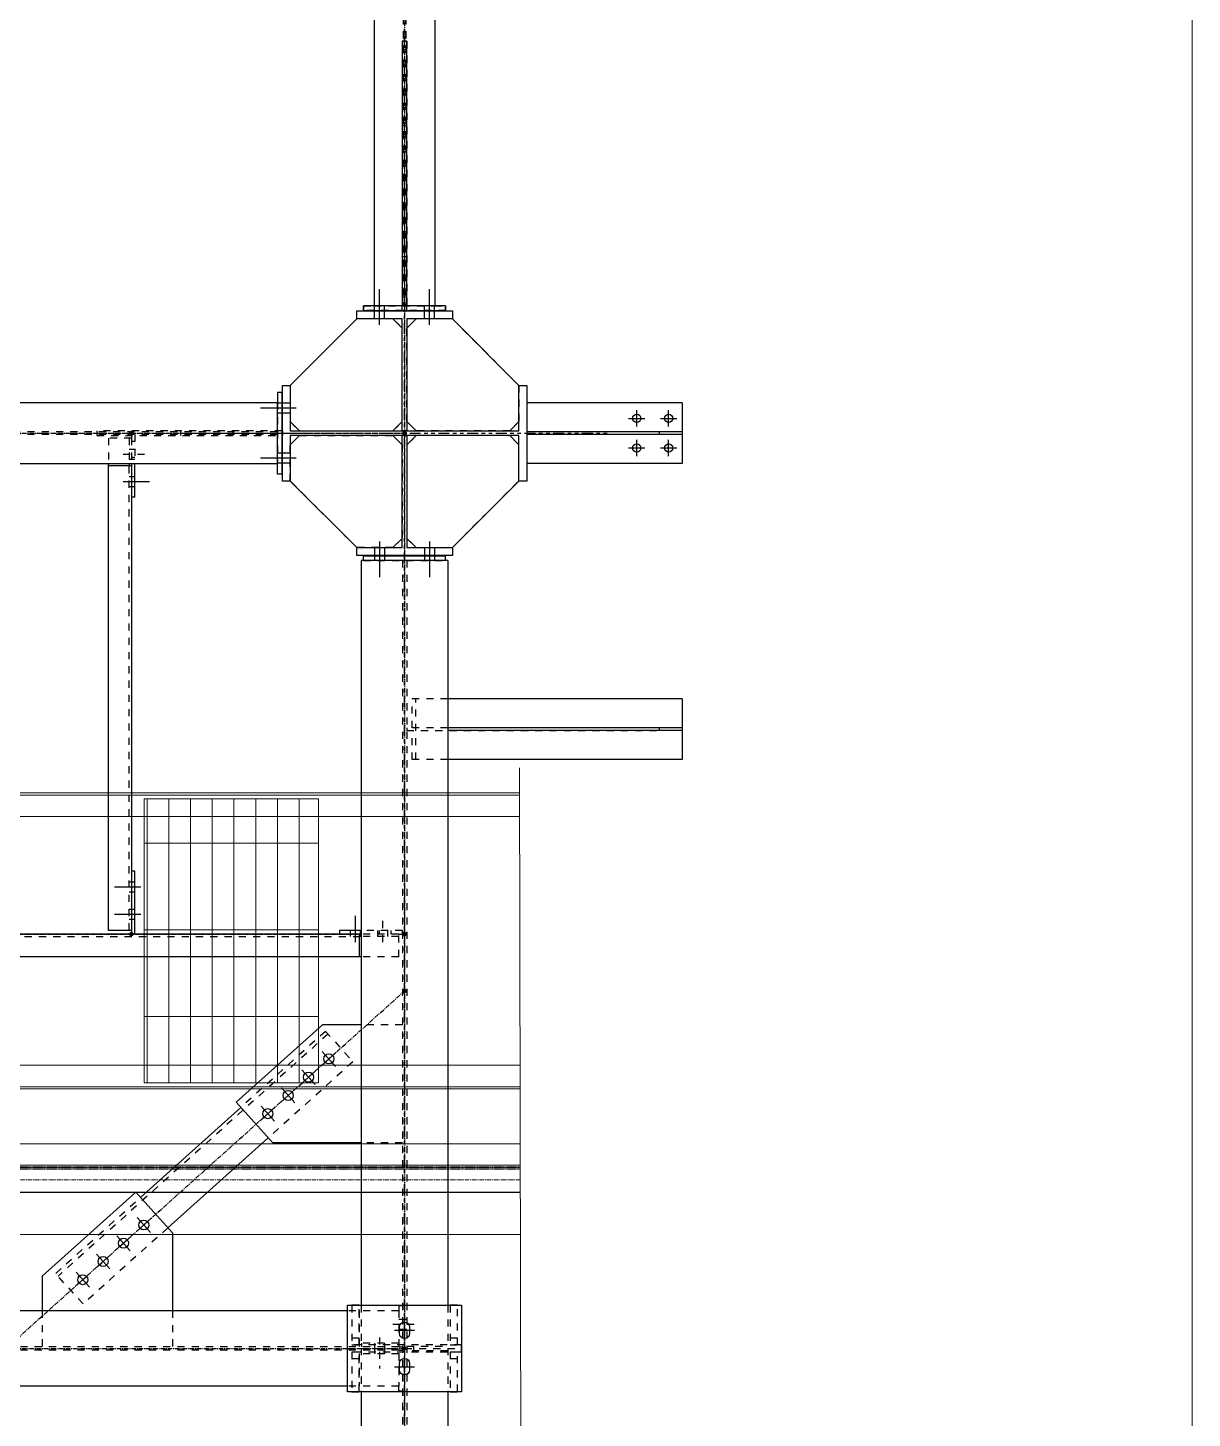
# Model space of a CAD drawing. Header units: inches. Extents: x 209270 to 234360, y -180214 to -150194.
# Drawn here: x 231163 to 234360, y -160968 to -157151 of the extents above; entities that cross this region are included whole.
import ezdxf

# ---------------------------------------------------------------- set-up
doc = ezdxf.new("R2010")
doc.units = ezdxf.units.IN
doc.header["$LTSCALE"] = 10
doc.header["$MEASUREMENT"] = 0
for name, pattern in [('CENTER', [2, 1.25, -0.25, 0.25, -0.25]), ('DXK_LINE_DOT2', [3.9198, 1.9599, -1.9599]), ('DXK_LINE_DOT5', [7.8785, 2.979, -0.9799, 0.9799, -0.9799, 0.9799, -0.9799]), ('HIDDEN', [0.375, 0.25, -0.125])]:
    doc.linetypes.add(name, pattern=pattern)
for name, color, linetype in [('_STR_0', 2, 'Continuous'), ('_STR_1', 2, 'Continuous'), ('_STR_2', 2, 'Continuous'), ('_STR_4', 2, 'Continuous')]:
    doc.layers.add(name, color=color, linetype=linetype)
for name, color, linetype, lineweight in [('All Bought', 110, 'Continuous', 9), ('AM_VIEWS', 1, 'Continuous', 0), ('Belt', 4, 'Continuous', 9), ('CEN', 1, 'CENTER', 9), ('HIDDEN', 3, 'HIDDEN', 9), ('MAIN OBJECT', 2, 'Continuous', 18)]:
    doc.layers.add(name, color=color, linetype=linetype, lineweight=lineweight)

# ---------------------------------------------------------------- blocks, each defined once
blk = doc.blocks.new('A$Cdc69ee36')
h = blk.add_hatch()
h.set_pattern_fill('GRATE', color=256, scale=75, angle=90)
h.set_pattern_definition([(89.999995, (-345791.23, -616422.02), (-59.53125, 5.6e-06), []), (179.999995, (-345791.23, -616422.02), (-2e-05, -238.125), [])])
h.paths.add_polyline_path([(-479.1, -1), (0, -1), (0, 779), (-479.1, 779)])
blk.add_lwpolyline([(-479.1, -1), (0, -1), (0, 779), (-479.1, 779)], close=True)
blk = doc.blocks.new('GridLine-116860372-116904 - 114867')
at = {"layer": '_STR_2', "linetype": 'DXK_LINE_DOT5'}
blk.add_line((232197.6, -167130.5), (232197.6, -151923.3), dxfattribs=at)
blk = doc.blocks.new('GridLine-116860372-116906 - 114867')
at = {"layer": '_STR_2', "linetype": 'DXK_LINE_DOT5'}
blk.add_line((210782.4, -158264.2), (232759.1, -158264.2), dxfattribs=at)
blk = doc.blocks.new('Part-116860372-115388 - 114867')
at = {"layer": '_STR_1', "linetype": 'DXK_LINE_DOT2'}
for p, q in [((232191.7, -160660), (232181.7, -160660)), ((232181.7, -160660), (232181.7, -160673.1)), ((232181.7, -160762.5), (232079.2, -160762.5)), ((232079.2, -160762.5), (232079.2, -160772.5)), ((232181.7, -160772.5), (232191.7, -160772.5))]:
    blk.add_line(p, q, dxfattribs=at)
blk = doc.blocks.new('Part-116860372-114961 - 114867')
at = {"layer": '_STR_2', "linetype": 'Continuous'}
for p, q in [((232066.3, -157928.7), (232328.8, -157928.7)), ((232066.3, -157950.5), (232066.3, -157928.7)), ((232328.8, -157928.7), (232328.8, -157950.5)), ((232190.8, -157950.5), (232066.3, -157950.5)), ((232190.8, -158257.4), (232190.8, -157950.5)), ((232328.8, -157950.5), (232204.3, -157950.5)), ((232204.3, -157950.5), (232204.3, -158257.4)), ((232204.3, -158257.4), (232190.8, -158257.4))]:
    blk.add_line(p, q, dxfattribs=at)
blk = doc.blocks.new('Part-116860372-114980 - 114867')
at = {"layer": '_STR_4', "linetype": 'Continuous'}
blk.add_hatch(color=256, dxfattribs=at).paths.add_polyline_path([(232197.6, -158269.2, -1), (232197.6, -158259.2, -1)])
at = {"layer": '_STR_1', "linetype": 'DXK_LINE_DOT2'}
for p, q in [((231848.4, -158260.6), (228796.8, -158260.6)), ((231848.4, -158267.7), (228796.8, -158267.7))]:
    blk.add_line(p, q, dxfattribs=at)
at = {"layer": '_STR_2', "linetype": 'Continuous'}
for p, q in [((231848.4, -158180.9), (228796.8, -158180.9)), ((231848.4, -158347.4), (231848.4, -158180.9)), ((228796.8, -158347.4), (231848.4, -158347.4))]:
    blk.add_line(p, q, dxfattribs=at)
at = {"layer": '_STR_4', "linetype": 'CENTER'}
blk.add_line((228447.6, -158264.2), (232197.6, -158264.2), dxfattribs=at)
at = {"layer": '_STR_4', "linetype": 'Continuous'}
blk.add_circle((232197.6, -158264.2), 5, dxfattribs=at)
blk = doc.blocks.new('Part-116860372-114979 - 114867')
at = {"layer": '_STR_4', "linetype": 'Continuous'}
for points in [[(232197.6, -154519.2, -1), (232197.6, -154509.2, -1)], [(232197.6, -158269.2, -1), (232197.6, -158259.2, -1)]]:
    blk.add_hatch(color=256, dxfattribs=at).paths.add_polyline_path(points)
at = {"layer": '_STR_1', "linetype": 'DXK_LINE_DOT2'}
for p, q in [((232280.8, -154534.7), (232114.3, -154534.7)), ((232194, -154534.7), (232194, -157915)), ((232201.1, -154534.7), (232201.1, -157915)), ((232114.3, -157915), (232280.8, -157915))]:
    blk.add_line(p, q, dxfattribs=at)
at = {"layer": '_STR_2', "linetype": 'Continuous'}
for p, q in [((232114.3, -154534.7), (232114.3, -157915)), ((232280.8, -154534.7), (232280.8, -157915))]:
    blk.add_line(p, q, dxfattribs=at)
at = {"layer": '_STR_4', "linetype": 'CENTER'}
blk.add_line((232197.6, -154514.2), (232197.6, -158264.2), dxfattribs=at)
at = {"layer": '_STR_4', "linetype": 'Continuous'}
for centre in [(232197.6, -154514.2), (232197.6, -158264.2)]:
    blk.add_circle(centre, 5, dxfattribs=at)
blk = doc.blocks.new('Part-116860372-114959 - 114867')
at = {"layer": '_STR_4', "linetype": 'Continuous'}
blk.add_hatch(color=256, dxfattribs=at).paths.add_polyline_path([(232197.6, -158269.2, -1), (232197.6, -158259.2, -1)])
at = {"layer": '_STR_2', "linetype": 'Continuous'}
for p, q in [((231862.1, -158395.4), (231862.1, -158132.9)), ((231862.1, -158132.9), (231883.9, -158132.9)), ((231883.9, -158132.9), (231883.9, -158257.4)), ((232511.3, -158132.9), (232533, -158132.9)), ((232511.3, -158257.4), (232511.3, -158132.9)), ((232533, -158132.9), (232533, -158395.4)), ((231883.9, -158257.4), (232511.3, -158257.4)), ((232511.3, -158270.9), (231883.9, -158270.9)), ((231883.9, -158270.9), (231883.9, -158395.4)), ((232511.3, -158395.4), (232511.3, -158270.9)), ((231883.9, -158395.4), (231862.1, -158395.4)), ((232533, -158395.4), (232511.3, -158395.4))]:
    blk.add_line(p, q, dxfattribs=at)
at = {"layer": '_STR_4', "linetype": 'CENTER'}
blk.add_line((232197.6, -158264.2), (232197.6, -158264.2), dxfattribs=at)
at = {"layer": '_STR_4', "linetype": 'Continuous'}
blk.add_circle((232197.6, -158264.2), 5, dxfattribs=at)
blk = doc.blocks.new('Part-116860372-114960 - 114867')
at = {"layer": '_STR_2', "linetype": 'Continuous'}
for p, q in [((232190.8, -158577.9), (232190.8, -158270.9)), ((232190.8, -158270.9), (232204.3, -158270.9)), ((232204.3, -158270.9), (232204.3, -158577.9)), ((232066.3, -158599.6), (232066.3, -158577.9)), ((232066.3, -158577.9), (232190.8, -158577.9)), ((232204.3, -158577.9), (232328.8, -158577.9)), ((232328.8, -158577.9), (232328.8, -158599.6)), ((232328.8, -158599.6), (232066.3, -158599.6))]:
    blk.add_line(p, q, dxfattribs=at)
blk = doc.blocks.new('Part-116860372-116679 - 114867')
at = {"layer": '_STR_1', "linetype": 'DXK_LINE_DOT2'}
for p, q in [((232353.8, -160766.6), (232041.3, -160766.7)), ((232041.3, -160786.7), (232041.3, -160766.7)), ((232353.8, -160786.6), (232041.3, -160786.7)), ((232353.8, -160786.6), (232353.8, -160766.6))]:
    blk.add_line(p, q, dxfattribs=at)
blk = doc.blocks.new('Part-116860372-116680 - 114867')
at = {"layer": '_STR_2', "linetype": 'Continuous'}
for p, q in [((232041.3, -160895.4), (232041.3, -160657.9)), ((232041.3, -160657.9), (232353.8, -160657.9)), ((232353.8, -160657.9), (232353.8, -160895.4)), ((232353.8, -160895.4), (232041.3, -160895.4))]:
    blk.add_line(p, q, dxfattribs=at)
blk = doc.blocks.new('Part-116860372-149954 - 114867')
at = {"layer": '_STR_1', "linetype": 'DXK_LINE_DOT2'}
for p, q in [((232165.8, -157950.5), (232066.3, -157950.5)), ((232190.8, -158232.4), (232190.8, -157975.5)), ((231883.9, -158132.9), (231883.9, -158232.4)), ((231908.9, -158257.4), (232165.8, -158257.4))]:
    blk.add_line(p, q, dxfattribs=at)
at = {"layer": '_STR_2', "linetype": 'Continuous'}
for p, q in [((232066.3, -157950.5), (231883.9, -158132.9)), ((232190.8, -157975.5), (232165.8, -157950.5)), ((231883.9, -158232.4), (231908.9, -158257.4)), ((232165.8, -158257.4), (232190.8, -158232.4))]:
    blk.add_line(p, q, dxfattribs=at)
blk = doc.blocks.new('Part-116860372-150034 - 114867')
at = {"layer": '_STR_2', "linetype": 'Continuous'}
for p, q in [((231457.6, -159466.7), (231447.6, -159466.7)), ((231457.6, -159639.2), (231457.6, -159466.7)), ((231447.6, -159629.2), (231447.6, -159639.2))]:
    blk.add_line(p, q, dxfattribs=at)
blk = doc.blocks.new('Part-116860372-115004 - 114867')
at = {"layer": '_STR_4', "linetype": 'Continuous'}
blk.add_hatch(color=256, dxfattribs=at).paths.add_polyline_path([(232197.6, -160781.7, -1), (232197.6, -160771.7, -1)])
at = {"layer": '_STR_1', "linetype": 'DXK_LINE_DOT2'}
for p, q in [((232181.7, -160673.1), (232041.3, -160673.1)), ((232072.6, -160673.1), (232072.6, -160880.2)), ((232181.7, -160673.1), (232181.7, -160880.2)), ((232181.7, -160772.5), (228610.1, -160772.5)), ((232181.7, -160780.9), (228610.1, -160780.9)), ((232181.7, -160880.2), (232041.3, -160880.2))]:
    blk.add_line(p, q, dxfattribs=at)
at = {"layer": '_STR_2', "linetype": 'Continuous'}
for p, q in [((232041.3, -160673.1), (230982.5, -160673.1)), ((232041.3, -160880.2), (230982.5, -160880.2))]:
    blk.add_line(p, q, dxfattribs=at)
at = {"layer": '_STR_4', "linetype": 'CENTER'}
blk.add_line((228447.6, -160776.7), (232197.6, -160776.7), dxfattribs=at)
at = {"layer": '_STR_4', "linetype": 'Continuous'}
blk.add_circle((232197.6, -160776.7), 5, dxfattribs=at)
blk = doc.blocks.new('Part-116860372-115005 - 114867')
at = {"layer": '_STR_4', "linetype": 'Continuous'}
blk.add_hatch(color=256, dxfattribs=at).paths.add_polyline_path([(232197.6, -158269.2, -1), (232197.6, -158259.2, -1)])
at = {"layer": '_STR_1', "linetype": 'DXK_LINE_DOT2'}
for p, q in [((232191.7, -158613.4), (232191.7, -166631.7)), ((232203.4, -158613.4), (232203.4, -166631.7)), ((232078.8, -160657.9), (232078.8, -160895.4)), ((232316.3, -160657.9), (232316.3, -160895.4))]:
    blk.add_line(p, q, dxfattribs=at)
at = {"layer": '_STR_2', "linetype": 'Continuous'}
for p, q in [((232316.3, -158613.4), (232078.8, -158613.4)), ((232078.8, -158613.4), (232078.8, -160657.9)), ((232316.3, -158613.4), (232316.3, -160657.9)), ((232078.8, -160895.4), (232078.8, -163882.9)), ((232316.3, -160895.4), (232316.3, -163882.9))]:
    blk.add_line(p, q, dxfattribs=at)
at = {"layer": '_STR_4', "linetype": 'CENTER'}
blk.add_line((232197.6, -158264.2), (232197.6, -167014.2), dxfattribs=at)
at = {"layer": '_STR_4', "linetype": 'Continuous'}
blk.add_circle((232197.6, -158264.2), 5, dxfattribs=at)
blk = doc.blocks.new('Bolt-116860372-115400 - 114867')
at = {"layer": '_STR_2', "linetype": 'Continuous'}
for p, q in [((232128.8, -157966.7), (232128.8, -157869.2)), ((232128.8, -157966.7), (232128.8, -157869.2)), ((232128.8, -157966.7), (232128.8, -157869.2)), ((232128.8, -157966.7), (232128.8, -157869.2)), ((232128.8, -157966.7), (232128.8, -157869.2)), ((232128.8, -157966.7), (232128.8, -157869.2)), ((232128.8, -157966.7), (232128.8, -157869.2)), ((232128.8, -157966.7), (232128.8, -157869.2)), ((232128.8, -157966.7), (232128.8, -157869.2)), ((232266.3, -157966.7), (232266.3, -157869.2)), ((232266.3, -157966.7), (232266.3, -157869.2)), ((232266.3, -157966.7), (232266.3, -157869.2)), ((232266.3, -157966.7), (232266.3, -157869.2)), ((232266.3, -157966.7), (232266.3, -157869.2)), ((232266.3, -157966.7), (232266.3, -157869.2)), ((232266.3, -157966.7), (232266.3, -157869.2)), ((232266.3, -157966.7), (232266.3, -157869.2)), ((232266.3, -157966.7), (232266.3, -157869.2)), ((232115.1, -157927.5), (232115.1, -157915)), ((232115.1, -157927.5), (232115.1, -157915)), ((232115.1, -157927.5), (232115.1, -157915)), ((232115.1, -157927.5), (232115.1, -157915)), ((232115.1, -157927.5), (232115.1, -157915)), ((232115.1, -157927.5), (232115.1, -157915)), ((232115.1, -157927.5), (232115.1, -157915)), ((232115.1, -157927.5), (232115.1, -157915)), ((232115.1, -157927.5), (232115.1, -157915)), ((232115.1, -157950.5), (232115.1, -157928.7)), ((232115.1, -157950.5), (232115.1, -157928.7)), ((232115.1, -157950.5), (232115.1, -157928.7)), ((232115.1, -157950.5), (232115.1, -157928.7)), ((232115.1, -157950.5), (232115.1, -157928.7)), ((232115.1, -157950.5), (232115.1, -157928.7)), ((232115.1, -157950.5), (232115.1, -157928.7)), ((232115.1, -157950.5), (232115.1, -157928.7)), ((232115.1, -157950.5), (232115.1, -157928.7)), ((232142.6, -157927.5), (232142.6, -157915)), ((232142.6, -157927.5), (232142.6, -157915)), ((232142.6, -157927.5), (232142.6, -157915)), ((232142.6, -157927.5), (232142.6, -157915)), ((232142.6, -157927.5), (232142.6, -157915)), ((232142.6, -157927.5), (232142.6, -157915)), ((232142.6, -157927.5), (232142.6, -157915)), ((232142.6, -157927.5), (232142.6, -157915)), ((232142.6, -157927.5), (232142.6, -157915)), ((232142.6, -157950.5), (232142.6, -157928.7)), ((232142.6, -157950.5), (232142.6, -157928.7)), ((232142.6, -157950.5), (232142.6, -157928.7)), ((232142.6, -157950.5), (232142.6, -157928.7)), ((232142.6, -157950.5), (232142.6, -157928.7)), ((232142.6, -157950.5), (232142.6, -157928.7)), ((232142.6, -157950.5), (232142.6, -157928.7)), ((232142.6, -157950.5), (232142.6, -157928.7)), ((232142.6, -157950.5), (232142.6, -157928.7)), ((232252.6, -157927.5), (232252.6, -157915)), ((232252.6, -157927.5), (232252.6, -157915)), ((232252.6, -157927.5), (232252.6, -157915)), ((232252.6, -157927.5), (232252.6, -157915)), ((232252.6, -157927.5), (232252.6, -157915)), ((232252.6, -157927.5), (232252.6, -157915)), ((232252.6, -157927.5), (232252.6, -157915)), ((232252.6, -157927.5), (232252.6, -157915)), ((232252.6, -157927.5), (232252.6, -157915)), ((232252.6, -157950.5), (232252.6, -157928.7)), ((232252.6, -157950.5), (232252.6, -157928.7)), ((232252.6, -157950.5), (232252.6, -157928.7)), ((232252.6, -157950.5), (232252.6, -157928.7)), ((232252.6, -157950.5), (232252.6, -157928.7)), ((232252.6, -157950.5), (232252.6, -157928.7)), ((232252.6, -157950.5), (232252.6, -157928.7)), ((232252.6, -157950.5), (232252.6, -157928.7)), ((232252.6, -157950.5), (232252.6, -157928.7)), ((232280.1, -157927.5), (232280.1, -157915)), ((232280.1, -157927.5), (232280.1, -157915)), ((232280.1, -157927.5), (232280.1, -157915)), ((232280.1, -157927.5), (232280.1, -157915)), ((232280.1, -157927.5), (232280.1, -157915)), ((232280.1, -157927.5), (232280.1, -157915)), ((232280.1, -157927.5), (232280.1, -157915)), ((232280.1, -157927.5), (232280.1, -157915)), ((232280.1, -157927.5), (232280.1, -157915)), ((232280.1, -157950.5), (232280.1, -157928.7)), ((232280.1, -157950.5), (232280.1, -157928.7)), ((232280.1, -157950.5), (232280.1, -157928.7)), ((232280.1, -157950.5), (232280.1, -157928.7)), ((232280.1, -157950.5), (232280.1, -157928.7)), ((232280.1, -157950.5), (232280.1, -157928.7)), ((232280.1, -157950.5), (232280.1, -157928.7)), ((232280.1, -157950.5), (232280.1, -157928.7)), ((232280.1, -157950.5), (232280.1, -157928.7))]:
    blk.add_line(p, q, dxfattribs=at)
blk = doc.blocks.new('Part-116860372-115047 - 114867')
at = {"layer": '_STR_4', "linetype": 'Continuous'}
for points in [[(230947.6, -159644.2, -1), (230947.6, -159634.2, -1)], [(232197.6, -159644.2, -1), (232197.6, -159634.2, -1)]]:
    blk.add_hatch(color=256, dxfattribs=at).paths.add_polyline_path(points)
at = {"layer": '_STR_1', "linetype": 'DXK_LINE_DOT2'}
for p, q in [((231037.1, -159639.2), (230961.1, -159639.2)), ((230961.1, -159701.7), (230961.1, -159639.2)), ((231030.8, -159645.4), (230961.1, -159645.4)), ((231037.1, -159645.4), (232072.6, -159645.4)), ((232181.7, -159639.2), (232072.6, -159639.2)), ((232181.7, -159645.4), (232078.8, -159645.4)), ((232181.7, -159701.7), (232181.7, -159639.2)), ((231030.8, -159701.7), (230961.1, -159701.7)), ((232181.7, -159701.7), (232078.8, -159701.7))]:
    blk.add_line(p, q, dxfattribs=at)
at = {"layer": '_STR_2', "linetype": 'Continuous'}
for p, q in [((231030.8, -159645.4), (231037.1, -159645.4)), ((232072.6, -159639.2), (231037.1, -159639.2)), ((231037.1, -159639.2), (231037.1, -159701.7)), ((232072.6, -159639.2), (232072.6, -159701.7)), ((232078.8, -159645.4), (232072.6, -159645.4)), ((232078.8, -159701.7), (231030.8, -159701.7))]:
    blk.add_line(p, q, dxfattribs=at)
at = {"layer": '_STR_4', "linetype": 'CENTER'}
for p, q in [((230947.6, -159639.2), (230961.1, -159639.2)), ((231037.1, -159639.2), (232072.6, -159639.2)), ((232181.7, -159639.2), (232197.6, -159639.2))]:
    blk.add_line(p, q, dxfattribs=at)
at = {"layer": '_STR_4', "linetype": 'Continuous'}
for centre in [(230947.6, -159639.2), (232197.6, -159639.2)]:
    blk.add_circle(centre, 5, dxfattribs=at)
blk = doc.blocks.new('Part-116860372-150318 - 114867')
at = {"layer": '_STR_1', "linetype": 'DXK_LINE_DOT2'}
blk.add_line((232533, -158180.9), (232533, -158347.4), dxfattribs=at)
at = {"layer": '_STR_2', "linetype": 'Continuous'}
for p, q in [((232960.1, -158180.9), (232533, -158180.9)), ((232960.1, -158180.9), (232960.1, -158347.4)), ((232960.1, -158260.6), (232533, -158260.6)), ((232960.1, -158267.7), (232533, -158267.7)), ((232897.6, -158267.7), (232897.6, -158260.6)), ((232960.1, -158347.4), (232533, -158347.4))]:
    blk.add_line(p, q, dxfattribs=at)
blk = doc.blocks.new('Bolt-116860372-115766 - 114867')
at = {"layer": '_STR_1', "linetype": 'DXK_LINE_DOT2'}
for p, q in [((232137.9, -159661.7), (232137.9, -159589.2)), ((232124.2, -159639.2), (232124.2, -159629.2)), ((232124.2, -159645.4), (232124.2, -159639.2)), ((232151.7, -159639.2), (232151.7, -159629.2)), ((232151.7, -159645.4), (232151.7, -159639.2))]:
    blk.add_line(p, q, dxfattribs=at)
at = {"layer": '_STR_2', "linetype": 'Continuous'}
for p, q in [((232062.9, -159661.7), (232062.9, -159589.2)), ((232049.2, -159639.2), (232049.2, -159629.2)), ((232049.2, -159645.4), (232049.2, -159639.2)), ((232076.7, -159639.2), (232076.7, -159629.2)), ((232076.7, -159645.4), (232076.7, -159639.2))]:
    blk.add_line(p, q, dxfattribs=at)
blk = doc.blocks.new('Part-116860372-115110 - 114867')
at = {"layer": '_STR_4', "linetype": 'Continuous'}
for points in [[(232197.6, -159800.4, -1), (232197.6, -159790.4, -1)], [(231103.8, -160781.7, -1), (231103.8, -160771.7, -1)]]:
    blk.add_hatch(color=256, dxfattribs=at).paths.add_polyline_path(points)
at = {"layer": '_STR_1', "linetype": 'DXK_LINE_DOT2'}
for p, q in [((231987.3, -159913.5), (231246.6, -160578.1)), ((231980.6, -159906.1), (231748, -160114.8)), ((231980.6, -159906.1), (232055.8, -159989.8)), ((232055.8, -159989.8), (231823.2, -160198.5)), ((231239.9, -160570.6), (231472.5, -160361.9)), ((231547.6, -160445.7), (231315, -160654.4)), ((231315, -160654.4), (231239.9, -160570.6))]:
    blk.add_line(p, q, dxfattribs=at)
at = {"layer": '_STR_2', "linetype": 'Continuous'}
for p, q in [((231748, -160114.8), (231472.5, -160361.9)), ((231823.2, -160198.5), (231547.6, -160445.7))]:
    blk.add_line(p, q, dxfattribs=at)
at = {"layer": '_STR_4', "linetype": 'CENTER'}
blk.add_line((231103.8, -160776.7), (232197.6, -159795.4), dxfattribs=at)
at = {"layer": '_STR_4', "linetype": 'Continuous'}
for centre in [(232197.6, -159795.4), (231103.8, -160776.7)]:
    blk.add_circle(centre, 5, dxfattribs=at)
blk = doc.blocks.new('Part-116860372-116681 - 114867')
at = {"layer": '_STR_1', "linetype": 'DXK_LINE_DOT2'}
for p, q in [((232052.6, -160657.9), (232052.6, -160766.7)), ((232072.6, -160657.9), (232052.6, -160657.9)), ((232072.6, -160766.7), (232072.6, -160657.9)), ((232072.6, -160747.9), (232052.6, -160747.9)), ((232052.6, -160766.7), (232072.6, -160766.7))]:
    blk.add_line(p, q, dxfattribs=at)
blk = doc.blocks.new('Bolt-116860372-116625 - 114867')
at = {"layer": '_STR_2', "linetype": 'Continuous'}
for p, q in [((231900.1, -158195.4), (231802.6, -158195.4)), ((231900.1, -158195.4), (231802.6, -158195.4)), ((231860.9, -158181.7), (231848.4, -158181.7)), ((231860.9, -158181.7), (231848.4, -158181.7)), ((231883.9, -158181.7), (231862.1, -158181.7)), ((231883.9, -158181.7), (231862.1, -158181.7)), ((231860.9, -158209.2), (231848.4, -158209.2)), ((231860.9, -158209.2), (231848.4, -158209.2)), ((231883.9, -158209.2), (231862.1, -158209.2)), ((231883.9, -158209.2), (231862.1, -158209.2)), ((231900.1, -158332.9), (231802.6, -158332.9)), ((231900.1, -158332.9), (231802.6, -158332.9)), ((231860.9, -158319.2), (231848.4, -158319.2)), ((231860.9, -158319.2), (231848.4, -158319.2)), ((231860.9, -158346.7), (231848.4, -158346.7)), ((231860.9, -158346.7), (231848.4, -158346.7)), ((231883.9, -158319.2), (231862.1, -158319.2)), ((231883.9, -158319.2), (231862.1, -158319.2)), ((231883.9, -158346.7), (231862.1, -158346.7)), ((231883.9, -158346.7), (231862.1, -158346.7))]:
    blk.add_line(p, q, dxfattribs=at)
blk = doc.blocks.new('Part-116860372-150365 - 114867')
at = {"layer": '_STR_1', "linetype": 'DXK_LINE_DOT2'}
for p, q in [((232203.4, -160770.4), (232316.3, -160770.4)), ((232316.3, -160782.9), (232203.4, -160782.9)), ((232222.2, -160770.4), (232222.2, -160782.9))]:
    blk.add_line(p, q, dxfattribs=at)
blk = doc.blocks.new('Part-116860372-115387 - 114867')
at = {"layer": '_STR_1', "linetype": 'DXK_LINE_DOT2'}
for p, q in [((232079.2, -160790.9), (232079.2, -160780.9)), ((232181.7, -160790.9), (232079.2, -160790.9)), ((232181.7, -160780.9), (232191.7, -160780.9)), ((232181.7, -160893.4), (232181.7, -160880.2)), ((232191.7, -160893.4), (232181.7, -160893.4))]:
    blk.add_line(p, q, dxfattribs=at)
blk = doc.blocks.new('Bolt-116860372-115389 - 114867')
at = {"layer": '_STR_1', "linetype": 'DXK_LINE_DOT2'}
for p, q in [((232129.2, -160746.2), (232129.2, -160831.2)), ((232115.4, -160762.5), (232115.4, -160772.5)), ((232115.4, -160772.5), (232115.4, -160780.9)), ((232115.4, -160780.9), (232115.4, -160790.9)), ((232142.9, -160762.5), (232142.9, -160772.5)), ((232142.9, -160772.5), (232142.9, -160780.9)), ((232142.9, -160780.9), (232142.9, -160790.9))]:
    blk.add_line(p, q, dxfattribs=at)
blk = doc.blocks.new('Part-116860372-149996 - 114867')
at = {"layer": '_STR_4', "linetype": 'Continuous'}
for points in [[(231447.6, -158269.2, -1), (231447.6, -158259.2, -1)], [(231447.6, -159644.2, -1), (231447.6, -159634.2, -1)]]:
    blk.add_hatch(color=256, dxfattribs=at).paths.add_polyline_path(points)
at = {"layer": '_STR_1', "linetype": 'DXK_LINE_DOT2'}
for p, q in [((231447.6, -158277.7), (231385.1, -158277.7)), ((231385.1, -158277.7), (231385.1, -158347.4)), ((231441.3, -158277.7), (231441.3, -158347.4)), ((231447.6, -158277.7), (231447.6, -158440.2)), ((231441.3, -159629.2), (231441.3, -158353.7))]:
    blk.add_line(p, q, dxfattribs=at)
at = {"layer": '_STR_2', "linetype": 'Continuous'}
for p, q in [((231385.1, -159629.2), (231385.1, -158347.4)), ((231441.3, -158347.4), (231441.3, -158353.7)), ((231447.6, -158353.7), (231385.1, -158353.7)), ((231447.6, -158353.7), (231447.6, -159629.2)), ((231447.6, -159629.2), (231385.1, -159629.2))]:
    blk.add_line(p, q, dxfattribs=at)
at = {"layer": '_STR_4', "linetype": 'CENTER'}
for p, q in [((231447.6, -158264.2), (231447.6, -158277.7)), ((231447.6, -158440.2), (231447.6, -159639.2))]:
    blk.add_line(p, q, dxfattribs=at)
at = {"layer": '_STR_4', "linetype": 'Continuous'}
for centre in [(231447.6, -158264.2), (231447.6, -159639.2)]:
    blk.add_circle(centre, 5, dxfattribs=at)
blk = doc.blocks.new('Part-116860372-115394 - 114867')
at = {"layer": '_STR_1', "linetype": 'DXK_LINE_DOT2'}
blk.add_line((232085.1, -158613.4), (232310.1, -158613.4), dxfattribs=at)
at = {"layer": '_STR_2', "linetype": 'Continuous'}
for p, q in [((232085.1, -158613.4), (232085.1, -158600.9)), ((232085.1, -158600.9), (232310.1, -158600.9)), ((232310.1, -158613.4), (232310.1, -158600.9))]:
    blk.add_line(p, q, dxfattribs=at)
blk = doc.blocks.new('Bolt-116860372-115395 - 114867')
at = {"layer": '_STR_2', "linetype": 'Continuous'}
for p, q in [((232115.1, -158577.9), (232115.1, -158599.6)), ((232115.1, -158577.9), (232115.1, -158599.6)), ((232115.1, -158577.9), (232115.1, -158599.6)), ((232115.1, -158577.9), (232115.1, -158599.6)), ((232115.1, -158577.9), (232115.1, -158599.6)), ((232115.1, -158577.9), (232115.1, -158599.6)), ((232128.8, -158561.6), (232128.8, -158659.1)), ((232128.8, -158561.6), (232128.8, -158659.1)), ((232128.8, -158561.6), (232128.8, -158659.1)), ((232128.8, -158561.6), (232128.8, -158659.1)), ((232128.8, -158561.6), (232128.8, -158659.1)), ((232128.8, -158561.6), (232128.8, -158659.1)), ((232142.6, -158577.9), (232142.6, -158599.6)), ((232142.6, -158577.9), (232142.6, -158599.6)), ((232142.6, -158577.9), (232142.6, -158599.6)), ((232142.6, -158577.9), (232142.6, -158599.6)), ((232142.6, -158577.9), (232142.6, -158599.6)), ((232142.6, -158577.9), (232142.6, -158599.6)), ((232252.6, -158577.9), (232252.6, -158599.6)), ((232252.6, -158577.9), (232252.6, -158599.6)), ((232252.6, -158577.9), (232252.6, -158599.6)), ((232252.6, -158577.9), (232252.6, -158599.6)), ((232252.6, -158577.9), (232252.6, -158599.6)), ((232252.6, -158577.9), (232252.6, -158599.6)), ((232266.3, -158561.6), (232266.3, -158659.1)), ((232266.3, -158561.6), (232266.3, -158659.1)), ((232266.3, -158561.6), (232266.3, -158659.1)), ((232266.3, -158561.6), (232266.3, -158659.1)), ((232266.3, -158561.6), (232266.3, -158659.1)), ((232266.3, -158561.6), (232266.3, -158659.1)), ((232280.1, -158577.9), (232280.1, -158599.6)), ((232280.1, -158577.9), (232280.1, -158599.6)), ((232280.1, -158577.9), (232280.1, -158599.6)), ((232280.1, -158577.9), (232280.1, -158599.6)), ((232280.1, -158577.9), (232280.1, -158599.6)), ((232280.1, -158577.9), (232280.1, -158599.6)), ((232115.1, -158600.9), (232115.1, -158613.4)), ((232115.1, -158600.9), (232115.1, -158613.4)), ((232115.1, -158600.9), (232115.1, -158613.4)), ((232115.1, -158600.9), (232115.1, -158613.4)), ((232115.1, -158600.9), (232115.1, -158613.4)), ((232115.1, -158600.9), (232115.1, -158613.4)), ((232142.6, -158600.9), (232142.6, -158613.4)), ((232142.6, -158600.9), (232142.6, -158613.4)), ((232142.6, -158600.9), (232142.6, -158613.4)), ((232142.6, -158600.9), (232142.6, -158613.4)), ((232142.6, -158600.9), (232142.6, -158613.4)), ((232142.6, -158600.9), (232142.6, -158613.4)), ((232252.6, -158600.9), (232252.6, -158613.4)), ((232252.6, -158600.9), (232252.6, -158613.4)), ((232252.6, -158600.9), (232252.6, -158613.4)), ((232252.6, -158600.9), (232252.6, -158613.4)), ((232252.6, -158600.9), (232252.6, -158613.4)), ((232252.6, -158600.9), (232252.6, -158613.4)), ((232280.1, -158600.9), (232280.1, -158613.4)), ((232280.1, -158600.9), (232280.1, -158613.4)), ((232280.1, -158600.9), (232280.1, -158613.4)), ((232280.1, -158600.9), (232280.1, -158613.4)), ((232280.1, -158600.9), (232280.1, -158613.4)), ((232280.1, -158600.9), (232280.1, -158613.4))]:
    blk.add_line(p, q, dxfattribs=at)
blk = doc.blocks.new('Part-116860372-115399 - 114867')
at = {"layer": '_STR_1', "linetype": 'DXK_LINE_DOT2'}
for p, q in [((232085.1, -157927.5), (232085.1, -157915)), ((232085.1, -157915), (232114.3, -157915)), ((232310.1, -157927.5), (232085.1, -157927.5)), ((232280.8, -157915), (232310.1, -157915)), ((232310.1, -157915), (232310.1, -157927.5))]:
    blk.add_line(p, q, dxfattribs=at)
at = {"layer": '_STR_2', "linetype": 'Continuous'}
for p, q in [((232310.1, -157915), (232085.1, -157915)), ((232085.1, -157915), (232085.1, -157927.5)), ((232085.1, -157927.5), (232310.1, -157927.5)), ((232310.1, -157927.5), (232310.1, -157915))]:
    blk.add_line(p, q, dxfattribs=at)
blk = doc.blocks.new('Part-116860372-115409 - 114867')
at = {"layer": '_STR_1', "linetype": 'DXK_LINE_DOT2'}
for p, q in [((232191.3, -157188.4), (232191.3, -157915)), ((232191.3, -157188.4), (232203.8, -157188.4)), ((232203.8, -157188.4), (232203.8, -157915)), ((232191.3, -157890), (232203.8, -157890)), ((232191.3, -157915), (232203.8, -157915))]:
    blk.add_line(p, q, dxfattribs=at)
at = {"layer": '_STR_2', "linetype": 'Continuous'}
for p, q in [((232203.8, -157188.4), (232191.3, -157188.4)), ((232191.3, -157188.4), (232191.3, -157915)), ((232203.8, -157915), (232203.8, -157188.4)), ((232191.3, -157915), (232203.8, -157915))]:
    blk.add_line(p, q, dxfattribs=at)
blk = doc.blocks.new('Part-116860372-115413 - 114867')
at = {"layer": '_STR_1', "linetype": 'DXK_LINE_DOT2'}
for p, q in [((232191.3, -157419.6), (232203.8, -157419.6)), ((232191.3, -157650.4), (232203.8, -157650.4)), ((232191.3, -157779.1), (232203.8, -157779.1)), ((232191.3, -157927.5), (232191.3, -157915)), ((232203.8, -157928.7), (232191.3, -157928.7)), ((232203.8, -157927.5), (232203.8, -157915))]:
    blk.add_line(p, q, dxfattribs=at)
at = {"layer": '_STR_2', "linetype": 'Continuous'}
for p, q in [((232191.3, -157927.5), (232191.3, -157928.7)), ((232203.8, -157928.7), (232203.8, -157927.5))]:
    blk.add_line(p, q, dxfattribs=at)
blk = doc.blocks.new('Bolt-116860372-115416 - 114867')
at = {"layer": '_STR_1', "linetype": 'DXK_LINE_DOT2'}
for p, q in [((232165.4, -160710), (232244.2, -160710)), ((232181.7, -160696.2), (232191.7, -160696.2)), ((232191.7, -160696.2), (232203.4, -160696.2)), ((232181.7, -160723.7), (232191.7, -160723.7)), ((232191.7, -160723.7), (232203.4, -160723.7))]:
    blk.add_line(p, q, dxfattribs=at)
blk = doc.blocks.new('Part-116860372-149956 - 114867')
at = {"layer": '_STR_1', "linetype": 'DXK_LINE_DOT2'}
for p, q in [((231908.9, -158270.9), (232165.8, -158270.9)), ((231883.9, -158395.4), (231883.9, -158295.9)), ((232190.8, -158295.9), (232190.8, -158552.8)), ((232165.8, -158577.8), (232066.3, -158577.8))]:
    blk.add_line(p, q, dxfattribs=at)
at = {"layer": '_STR_2', "linetype": 'Continuous'}
for p, q in [((231908.9, -158270.9), (231883.9, -158295.9)), ((232165.8, -158270.9), (232190.8, -158295.9)), ((232066.3, -158577.8), (231883.9, -158395.4)), ((232190.8, -158552.8), (232165.8, -158577.8))]:
    blk.add_line(p, q, dxfattribs=at)
blk = doc.blocks.new('Part-116860372-154273 - 114867')
at = {"layer": '_STR_1', "linetype": 'DXK_LINE_DOT2'}
for p, q in [((232218.7, -159073.1), (232218.7, -158993.4)), ((232316.3, -158993.4), (232218.7, -158993.4)), ((232228.5, -159159.9), (232228.5, -158993.4)), ((232203.5, -159073.1), (232203.5, -159080.2)), ((232316.3, -159073.1), (232203.5, -159073.1)), ((232203.5, -159080.2), (232897.6, -159080.2)), ((232218.7, -159159.9), (232218.7, -159080.2)), ((232316.3, -159159.9), (232218.7, -159159.9))]:
    blk.add_line(p, q, dxfattribs=at)
at = {"layer": '_STR_2', "linetype": 'Continuous'}
for p, q in [((232960.1, -158993.4), (232316.3, -158993.4)), ((232960.1, -158993.4), (232960.1, -159159.9)), ((232960.1, -159073.1), (232316.3, -159073.1)), ((232897.6, -159080.2), (232897.6, -159073.1)), ((232960.1, -159080.2), (232316.3, -159080.2)), ((232960.1, -159159.9), (232316.3, -159159.9))]:
    blk.add_line(p, q, dxfattribs=at)
blk = doc.blocks.new('Part-116860372-116276 - 114867')
at = {"layer": '_STR_1', "linetype": 'DXK_LINE_DOT2'}
for p, q in [((231203.1, -160673.1), (231203.1, -160772.5)), ((231560.2, -160673.1), (231560.2, -160772.5))]:
    blk.add_line(p, q, dxfattribs=at)
at = {"layer": '_STR_2', "linetype": 'Continuous'}
for p, q in [((231460, -160348), (231203.1, -160578.5)), ((231560.2, -160459.6), (231460, -160348)), ((231560.2, -160459.6), (231560.2, -160673.1)), ((231203.1, -160578.5), (231203.1, -160673.1))]:
    blk.add_line(p, q, dxfattribs=at)
blk = doc.blocks.new('Part-116860372-115765 - 114867')
at = {"layer": '_STR_1', "linetype": 'DXK_LINE_DOT2'}
for p, q in [((232191.7, -159629.2), (232078.8, -159629.2)), ((232129.2, -159639.2), (232129.2, -159629.2)), ((232160.4, -159639.2), (232160.4, -159629.2)), ((232191.7, -159639.2), (232191.7, -159629.2))]:
    blk.add_line(p, q, dxfattribs=at)
at = {"layer": '_STR_2', "linetype": 'Continuous'}
for p, q in [((232078.8, -159629.2), (232019.2, -159629.2)), ((232019.2, -159629.2), (232019.2, -159639.2)), ((232078.8, -159639.2), (232072.6, -159639.2))]:
    blk.add_line(p, q, dxfattribs=at)
blk = doc.blocks.new('Bolt-116860372-150032 - 114867')
at = {"layer": '_STR_1', "linetype": 'DXK_LINE_DOT2'}
for p, q in [((231441.3, -158307.7), (231447.6, -158307.7)), ((231447.6, -158307.7), (231457.6, -158307.7)), ((231425.1, -158321.5), (231497.6, -158321.5)), ((231441.3, -158335.2), (231447.6, -158335.2)), ((231447.6, -158335.2), (231457.6, -158335.2))]:
    blk.add_line(p, q, dxfattribs=at)
at = {"layer": '_STR_2', "linetype": 'Continuous'}
for p, q in [((231441.3, -158382.7), (231447.6, -158382.7)), ((231447.6, -158382.7), (231457.6, -158382.7)), ((231425.1, -158396.5), (231497.6, -158396.5)), ((231441.3, -158410.2), (231447.6, -158410.2)), ((231447.6, -158410.2), (231457.6, -158410.2))]:
    blk.add_line(p, q, dxfattribs=at)
blk = doc.blocks.new('Bolt-116860372-116277 - 114867')
at = {"layer": '_STR_2', "linetype": 'Continuous'}
for p, q in [((231502.2, -160419.3), (231461.2, -160456)), ((231463.3, -160417.2), (231500.1, -160458.1)), ((231446.3, -160469.4), (231405.4, -160506.1)), ((231407.5, -160467.3), (231444.2, -160508.2)), ((231390.5, -160519.5), (231349.6, -160556.2)), ((231351.7, -160517.4), (231388.4, -160558.3)), ((231334.7, -160569.6), (231293.7, -160606.3)), ((231295.8, -160567.4), (231332.6, -160608.4))]:
    blk.add_line(p, q, dxfattribs=at)
for centre in [(231481.7, -160437.7), (231425.9, -160487.7), (231370, -160537.8), (231314.2, -160587.9)]:
    blk.add_circle(centre, 13.7, dxfattribs=at)
blk = doc.blocks.new('Part-116860372-116279 - 114867')
at = {"layer": '_STR_1', "linetype": 'DXK_LINE_DOT2'}
for p, q in [((232191.7, -159888.3), (232078.8, -159888.3)), ((232191.7, -160212.5), (232078.8, -160212.5))]:
    blk.add_line(p, q, dxfattribs=at)
at = {"layer": '_STR_2', "linetype": 'Continuous'}
for p, q in [((231972.4, -159888.3), (231735.5, -160100.8)), ((232078.8, -159888.3), (231972.4, -159888.3)), ((231835.7, -160212.5), (231735.5, -160100.8)), ((232078.8, -160212.5), (231835.7, -160212.5))]:
    blk.add_line(p, q, dxfattribs=at)
blk = doc.blocks.new('Bolt-116860372-116280 - 114867')
at = {"layer": '_STR_2', "linetype": 'Continuous'}
for p, q in [((231969.3, -160000.2), (232010.3, -159963.4)), ((232008.2, -160002.3), (231971.4, -159961.3)), ((231913.5, -160050.3), (231954.5, -160013.5)), ((231952.3, -160052.4), (231915.6, -160011.4)), ((231857.7, -160100.3), (231898.6, -160063.6)), ((231896.5, -160102.4), (231859.8, -160061.5)), ((231801.9, -160150.4), (231842.8, -160113.7)), ((231840.7, -160152.5), (231804, -160111.6))]:
    blk.add_line(p, q, dxfattribs=at)
for centre in [(231989.8, -159981.8), (231934, -160031.9), (231878.2, -160082), (231822.3, -160132.1)]:
    blk.add_circle(centre, 13.8, dxfattribs=at)
blk = doc.blocks.new('Part-116860372-116624 - 114867')
at = {"layer": '_STR_1', "linetype": 'DXK_LINE_DOT2'}
blk.add_line((231848.4, -158180.9), (231848.4, -158347.4), dxfattribs=at)
at = {"layer": '_STR_2', "linetype": 'Continuous'}
for p, q in [((231848.4, -158151.7), (231848.4, -158180.9)), ((231848.4, -158151.7), (231860.9, -158151.7)), ((231860.9, -158151.7), (231860.9, -158376.7)), ((231848.4, -158376.7), (231848.4, -158347.4)), ((231860.9, -158376.7), (231848.4, -158376.7))]:
    blk.add_line(p, q, dxfattribs=at)
blk = doc.blocks.new('Part-116860372-116682 - 114867')
at = {"layer": '_STR_1', "linetype": 'DXK_LINE_DOT2'}
for p, q in [((232041.3, -160895.4), (232041.3, -160657.9)), ((232041.3, -160657.9), (232353.8, -160657.9)), ((232353.8, -160657.9), (232353.8, -160895.4)), ((232041.3, -160776.7), (232353.8, -160776.7)), ((232353.8, -160895.4), (232041.3, -160895.4))]:
    blk.add_line(p, q, dxfattribs=at)
blk = doc.blocks.new('Part-116860372-116683 - 114867')
at = {"layer": '_STR_1', "linetype": 'DXK_LINE_DOT2'}
for p, q in [((232072.6, -160786.7), (232052.6, -160786.7)), ((232052.6, -160786.7), (232052.6, -160895.4)), ((232072.6, -160895.4), (232072.6, -160786.7)), ((232072.6, -160805.4), (232052.6, -160805.4)), ((232052.6, -160895.4), (232072.6, -160895.4))]:
    blk.add_line(p, q, dxfattribs=at)
blk = doc.blocks.new('Part-116860372-116684 - 114867')
at = {"layer": '_STR_1', "linetype": 'DXK_LINE_DOT2'}
for p, q in [((232322.6, -160657.9), (232322.6, -160766.6)), ((232342.6, -160657.9), (232322.6, -160657.9)), ((232342.6, -160766.6), (232342.6, -160657.9)), ((232342.6, -160747.9), (232322.6, -160747.9)), ((232322.6, -160766.6), (232342.6, -160766.6))]:
    blk.add_line(p, q, dxfattribs=at)
blk = doc.blocks.new('Part-116860372-116685 - 114867')
at = {"layer": '_STR_1', "linetype": 'DXK_LINE_DOT2'}
for p, q in [((232342.6, -160786.6), (232322.6, -160786.6)), ((232322.6, -160786.6), (232322.6, -160895.4)), ((232342.6, -160895.4), (232342.6, -160786.6)), ((232342.6, -160805.4), (232322.6, -160805.4)), ((232322.6, -160895.4), (232342.6, -160895.4))]:
    blk.add_line(p, q, dxfattribs=at)
blk = doc.blocks.new('Bolt-116860372-116686 - 114867')
at = {"layer": '_STR_2', "linetype": 'Continuous'}
for p, q in [((232183.8, -160717.9), (232184.8, -160712.6)), ((232183.8, -160735.4), (232183.8, -160717.9)), ((232184.8, -160712.6), (232187.8, -160708.2)), ((232187.8, -160708.2), (232192.3, -160705.2)), ((232192.3, -160705.2), (232197.5, -160704.1)), ((232197.5, -160754.1), (232197.5, -160699.1)), ((232197.5, -160704.1), (232197.5, -160704.1)), ((232197.5, -160704.1), (232202.8, -160705.2)), ((232202.8, -160705.2), (232207.3, -160708.2)), ((232207.3, -160708.2), (232210.2, -160712.6)), ((232210.2, -160712.6), (232211.3, -160717.9)), ((232211.3, -160717.9), (232211.3, -160735.4)), ((232170, -160726.6), (232225, -160726.6)), ((232184.8, -160740.6), (232183.8, -160735.4)), ((232187.8, -160745.1), (232184.8, -160740.6)), ((232192.3, -160748.1), (232187.8, -160745.1)), ((232197.5, -160749.1), (232192.3, -160748.1)), ((232202.8, -160748.1), (232197.5, -160749.1)), ((232197.5, -160749.1), (232197.5, -160749.1)), ((232207.3, -160745.1), (232202.8, -160748.1)), ((232210.2, -160740.6), (232207.3, -160745.1)), ((232211.3, -160735.4), (232210.2, -160740.6)), ((232170, -160826.6), (232225, -160826.6)), ((232183.8, -160817.9), (232184.8, -160812.6)), ((232183.8, -160835.4), (232183.8, -160817.9)), ((232184.8, -160812.6), (232187.8, -160808.2)), ((232187.8, -160808.2), (232192.3, -160805.2)), ((232192.3, -160805.2), (232197.5, -160804.1)), ((232197.5, -160854.1), (232197.5, -160799.1)), ((232197.5, -160804.1), (232197.5, -160804.1)), ((232197.5, -160804.1), (232202.8, -160805.2)), ((232202.8, -160805.2), (232207.2, -160808.2)), ((232207.2, -160808.2), (232210.2, -160812.6)), ((232210.2, -160812.6), (232211.3, -160817.9)), ((232211.3, -160817.9), (232211.3, -160835.4)), ((232184.8, -160840.6), (232183.8, -160835.4)), ((232187.8, -160845.1), (232184.8, -160840.6)), ((232192.3, -160848.1), (232187.8, -160845.1)), ((232197.5, -160849.1), (232192.3, -160848.1)), ((232202.8, -160848.1), (232197.5, -160849.1)), ((232197.5, -160849.1), (232197.5, -160849.1)), ((232207.2, -160845.1), (232202.8, -160848.1)), ((232210.2, -160840.6), (232207.2, -160845.1)), ((232211.3, -160835.4), (232210.2, -160840.6))]:
    blk.add_line(p, q, dxfattribs=at)
blk = doc.blocks.new('Part-116860372-116706 - 114867')
at = {"layer": '_STR_1', "linetype": 'DXK_LINE_DOT2'}
for p, q in [((231860.9, -158257.9), (231353.1, -158257.9)), ((231353.1, -158257.9), (231353.1, -158270.4)), ((231353.1, -158270.4), (231860.9, -158270.4)), ((231583.8, -158270.4), (231583.8, -158257.9)), ((231725.9, -158257.9), (231725.9, -158270.4)), ((231862.1, -158257.9), (231862.1, -158270.4))]:
    blk.add_line(p, q, dxfattribs=at)
at = {"layer": '_STR_2', "linetype": 'Continuous'}
for p, q in [((231862.1, -158257.9), (231860.9, -158257.9)), ((231862.1, -158270.4), (231860.9, -158270.4))]:
    blk.add_line(p, q, dxfattribs=at)
blk = doc.blocks.new('Part-116860372-149955 - 114867')
at = {"layer": '_STR_1', "linetype": 'DXK_LINE_DOT2'}
for p, q in [((232328.8, -157950.5), (232229.3, -157950.5)), ((232204.3, -158232.4), (232204.3, -157975.5)), ((232511.3, -158132.9), (232511.3, -158232.4)), ((232486.3, -158257.4), (232229.3, -158257.4))]:
    blk.add_line(p, q, dxfattribs=at)
at = {"layer": '_STR_2', "linetype": 'Continuous'}
for p, q in [((232229.3, -157950.5), (232204.3, -157975.5)), ((232328.8, -157950.5), (232511.3, -158132.9)), ((232229.3, -158257.4), (232204.3, -158232.4)), ((232511.3, -158232.4), (232486.3, -158257.4))]:
    blk.add_line(p, q, dxfattribs=at)
blk = doc.blocks.new('Part-116860372-149957 - 114867')
at = {"layer": '_STR_1', "linetype": 'DXK_LINE_DOT2'}
for p, q in [((232486.3, -158270.9), (232229.3, -158270.9)), ((232204.3, -158295.9), (232204.3, -158552.8)), ((232511.3, -158395.4), (232511.3, -158295.9)), ((232229.3, -158577.8), (232328.8, -158577.8))]:
    blk.add_line(p, q, dxfattribs=at)
at = {"layer": '_STR_2', "linetype": 'Continuous'}
for p, q in [((232229.3, -158270.9), (232204.3, -158295.9)), ((232511.3, -158295.9), (232486.3, -158270.9)), ((232328.8, -158577.8), (232511.3, -158395.4)), ((232204.3, -158552.8), (232229.3, -158577.8))]:
    blk.add_line(p, q, dxfattribs=at)
blk = doc.blocks.new('Part-116860372-150031 - 114867')
at = {"layer": '_STR_1', "linetype": 'DXK_LINE_DOT2'}
for p, q in [((231457.6, -158267.7), (231457.6, -158347.4)), ((231447.6, -158286.5), (231457.6, -158286.5)), ((231447.6, -158330.2), (231457.6, -158330.2))]:
    blk.add_line(p, q, dxfattribs=at)
at = {"layer": '_STR_2', "linetype": 'Continuous'}
for p, q in [((231447.6, -158347.4), (231447.6, -158353.7)), ((231457.6, -158440.2), (231457.6, -158347.4)), ((231457.6, -158440.2), (231447.6, -158440.2))]:
    blk.add_line(p, q, dxfattribs=at)
blk = doc.blocks.new('Bolt-116860372-150035 - 114867')
at = {"layer": '_STR_2', "linetype": 'Continuous'}
for p, q in [((231447.6, -159496.7), (231441.3, -159496.7)), ((231457.6, -159496.7), (231447.6, -159496.7)), ((231473.8, -159510.4), (231401.3, -159510.4)), ((231447.6, -159524.2), (231441.3, -159524.2)), ((231457.6, -159524.2), (231447.6, -159524.2)), ((231447.6, -159571.7), (231441.3, -159571.7)), ((231457.6, -159571.7), (231447.6, -159571.7)), ((231473.8, -159585.4), (231401.3, -159585.4)), ((231447.6, -159599.2), (231441.3, -159599.2)), ((231457.6, -159599.2), (231447.6, -159599.2))]:
    blk.add_line(p, q, dxfattribs=at)
blk = doc.blocks.new('Part-116860372-156490 - 114867')
at = {"layer": '_STR_1', "linetype": 'DXK_LINE_DOT2'}
for p, q in [((232066.3, -157950.5), (231883.9, -158132.9)), ((232190.8, -157975.5), (232165.8, -157950.5)), ((231883.9, -158232.4), (231908.9, -158257.4)), ((232165.8, -158257.4), (232190.8, -158232.4))]:
    blk.add_line(p, q, dxfattribs=at)
blk = doc.blocks.new('Part-116860372-156491 - 114867')
at = {"layer": '_STR_1', "linetype": 'DXK_LINE_DOT2'}
for p, q in [((232204.3, -157975.5), (232229.3, -157950.5)), ((232328.8, -157950.5), (232511.3, -158132.9)), ((232229.3, -158257.4), (232204.3, -158232.4)), ((232511.3, -158232.4), (232486.3, -158257.4))]:
    blk.add_line(p, q, dxfattribs=at)
blk = doc.blocks.new('Part-116860372-156492 - 114867')
at = {"layer": '_STR_1', "linetype": 'DXK_LINE_DOT2'}
for p, q in [((231883.9, -158295.9), (231908.9, -158270.9)), ((232165.8, -158270.9), (232190.8, -158295.9)), ((232066.3, -158577.8), (231883.9, -158395.4)), ((232190.8, -158552.8), (232165.8, -158577.8))]:
    blk.add_line(p, q, dxfattribs=at)
blk = doc.blocks.new('Part-116860372-156493 - 114867')
at = {"layer": '_STR_1', "linetype": 'DXK_LINE_DOT2'}
for p, q in [((232229.3, -158270.9), (232204.3, -158295.9)), ((232511.3, -158295.9), (232486.3, -158270.9)), ((232328.8, -158577.8), (232511.3, -158395.4)), ((232204.3, -158552.8), (232229.3, -158577.8))]:
    blk.add_line(p, q, dxfattribs=at)
blk = doc.blocks.new('Bolt-116860372-156495 - 114867')
at = {"layer": '_STR_2', "linetype": 'Continuous'}
for p, q in [((232812.6, -158223.5), (232857.6, -158223.5)), ((232835.1, -158246), (232835.1, -158201)), ((232900.1, -158223.5), (232945.1, -158223.5)), ((232922.6, -158246), (232922.6, -158201))]:
    blk.add_line(p, q, dxfattribs=at)
for centre in [(232835.1, -158223.5), (232922.6, -158223.5)]:
    blk.add_circle(centre, 11.3, dxfattribs=at)
blk = doc.blocks.new('Bolt-116860372-156496 - 114867')
at = {"layer": '_STR_2', "linetype": 'Continuous'}
for p, q in [((232812.6, -158304.8), (232857.6, -158304.8)), ((232835.1, -158327.3), (232835.1, -158282.3)), ((232900.1, -158304.8), (232945.1, -158304.8)), ((232922.6, -158327.3), (232922.6, -158282.3))]:
    blk.add_line(p, q, dxfattribs=at)
for centre in [(232835.1, -158304.8), (232922.6, -158304.8)]:
    blk.add_circle(centre, 11.3, dxfattribs=at)

msp = doc.modelspace()

# ---------------------------------------------------------------- linework, layer by layer
at = {"layer": 'AM_VIEWS'}
msp.add_lwpolyline([(209270.3, -150194), (234359.8, -150194), (234359.8, -180214.3), (209270.3, -180214.3)], close=True, dxfattribs=at)
at = {"layer": 'Belt'}
msp.add_line((232515.7, -160463.7, 0), (219599.9, -160463.7, 0), dxfattribs=at)
at = {"layer": 'CEN'}
for p, q in [((228886.8, -160281.2), (232515.4, -160281.2)), ((228886.8, -160281.2), (232515.4, -160281.2)), ((232515.4, -160281.2), (229065, -160281.2)), ((232515.4, -160313.7), (221148.1, -160313.7))]:
    msp.add_line(p, q, dxfattribs=at)
at = {"layer": 'HIDDEN'}
for p, q in [((232515.4, -160279.8, 7050750846.7), (221148.1, -160279.8, 7050750846.7)), ((232515.4, -160278.3, 8571922964.3), (229065, -160278.3, 8676235979.2)), ((232515.4, -160284, 8571922669.8), (229065, -160284, 8676235979.2))]:
    msp.add_line(p, q, dxfattribs=at)
at = {"layer": 'MAIN OBJECT'}
for p, q in [((232513.6, -159251.4), (228511.9, -159251.4, 0.8)), ((232513.6, -159257.4), (228511.9, -159257.4, 0.8)), ((232513.7, -159316.4), (228511.9, -159316.4, 0.8)), ((232514.9, -159999.2), (228511.9, -159999.2, 0.8)), ((232515, -160058.2), (228511.9, -160058.2, 0.8)), ((232515, -160063.7), (228511.9, -160063.7, 0.8)), ((232515.3, -160214.6), (229065, -160214.6)), ((232515.4, -160273.7), (221148.1, -160273.7)), ((232515.5, -160348.7), (221148.1, -160348.7)), ((232515.5, -160347.8), (229065, -160347.8))]:
    msp.add_line(p, q, dxfattribs=at)
at = {"layer": 'MAIN OBJECT', "linetype": 'Continuous', "elevation": 8681001246.1}
msp.add_lwpolyline([(232513.5, -159182.4), (232517.5, -161547.9)], dxfattribs=at)

# ---------------------------------------------------------------- block references
at = {"layer": '_STR_0', "zscale": 0.8}
for name in ['GridLine-116860372-116904 - 114867', 'Part-116860372-114979 - 114867', 'Part-116860372-115409 - 114867', 'Part-116860372-115413 - 114867', 'Bolt-116860372-115400 - 114867', 'Part-116860372-114961 - 114867', 'Part-116860372-115399 - 114867', 'Part-116860372-149954 - 114867', 'Part-116860372-156490 - 114867', 'Part-116860372-149955 - 114867', 'Part-116860372-156491 - 114867', 'GridLine-116860372-116906 - 114867', 'Part-116860372-116624 - 114867', 'Part-116860372-114959 - 114867', 'Part-116860372-114980 - 114867', 'Bolt-116860372-116625 - 114867', 'Part-116860372-150318 - 114867', 'Bolt-116860372-156495 - 114867', 'Part-116860372-116706 - 114867', 'Part-116860372-149996 - 114867', 'Part-116860372-150031 - 114867', 'Part-116860372-149956 - 114867', 'Part-116860372-156492 - 114867', 'Part-116860372-114960 - 114867', 'Part-116860372-115005 - 114867', 'Part-116860372-149957 - 114867', 'Part-116860372-156493 - 114867', 'Bolt-116860372-150032 - 114867', 'Bolt-116860372-156496 - 114867', 'Bolt-116860372-115395 - 114867', 'Part-116860372-115394 - 114867', 'Part-116860372-154273 - 114867', 'Bolt-116860372-150035 - 114867', 'Part-116860372-150034 - 114867', 'Bolt-116860372-115766 - 114867', 'Part-116860372-115047 - 114867', 'Part-116860372-115765 - 114867', 'Part-116860372-115110 - 114867', 'Part-116860372-116279 - 114867', 'Bolt-116860372-116280 - 114867', 'Part-116860372-116276 - 114867', 'Bolt-116860372-116277 - 114867', 'Part-116860372-115004 - 114867', 'Part-116860372-116680 - 114867', 'Part-116860372-116682 - 114867', 'Part-116860372-116681 - 114867', 'Part-116860372-115388 - 114867', 'Part-116860372-116684 - 114867', 'Bolt-116860372-115416 - 114867', 'Bolt-116860372-116686 - 114867', 'Bolt-116860372-115389 - 114867', 'Part-116860372-116679 - 114867', 'Part-116860372-116683 - 114867', 'Part-116860372-115387 - 114867', 'Part-116860372-150365 - 114867', 'Part-116860372-116685 - 114867']:
    msp.add_blockref(name, (0, 0), dxfattribs=at)
at = {"layer": 'All Bought', "rotation": 180}
msp.add_blockref('A$Cdc69ee36', (231482.4, -159268.8, 293016688.1), dxfattribs=at)

doc.saveas('drawing.dxf')
